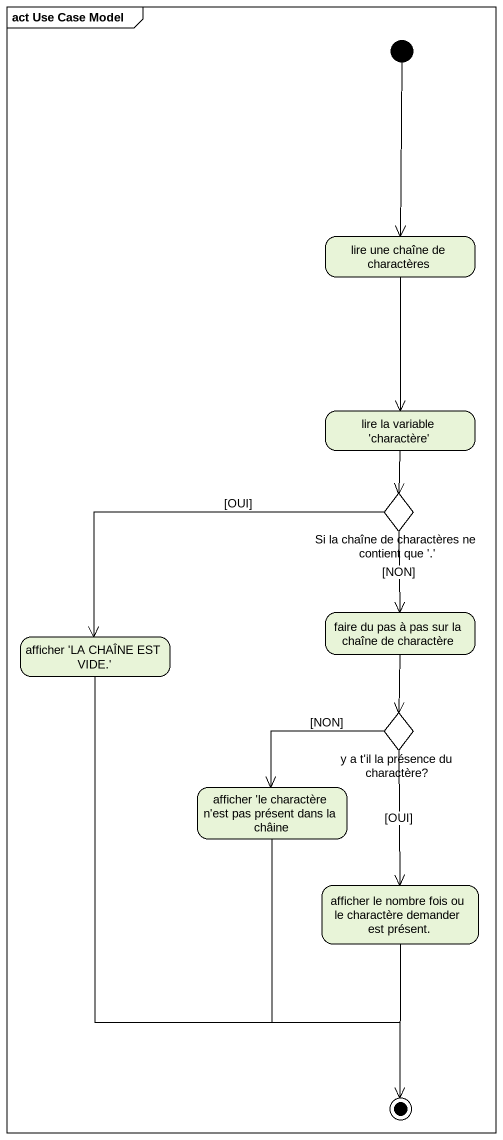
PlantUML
@startuml
mainframe act Use Case Model
hide empty description
state "lire une chaîne de charactères" as lire_une_chaîne_de
state "lire la variable 'charactère'" as lire_la_variable_charactère
state "Si la chaîne de charactères ne contient que '.'" as Si_la_chaîne_de_charactères <<choice>>
state "faire du pas à pas sur la chaîne de charactère" as faire_du_pas_à_pas_sur_la
state "afficher 'LA CHAÎNE EST VIDE.'" as afficher_LA_CHAÎNE_EST_VIDE
state "y a t'il la présence du charactère?" as y_a_t_il_la_présence_du <<choice>>
state "afficher 'le charactère n'est pas présent dans la châine" as afficher_le_charactère_n
state "afficher le nombre fois ou le charactère demander est présent." as afficher_le_nombre_fois_ou
[*] --> lire_une_chaîne_de
lire_une_chaîne_de --> lire_la_variable_charactère
lire_la_variable_charactère --> Si_la_chaîne_de_charactères
Si_la_chaîne_de_charactères --> faire_du_pas_à_pas_sur_la : [NON]
Si_la_chaîne_de_charactères -left-> afficher_LA_CHAÎNE_EST_VIDE : [OUI]
faire_du_pas_à_pas_sur_la --> y_a_t_il_la_présence_du
y_a_t_il_la_présence_du --> afficher_le_charactère_n : [NON]
y_a_t_il_la_présence_du --> afficher_le_nombre_fois_ou : [OUI]
afficher_LA_CHAÎNE_EST_VIDE --> [*]
afficher_le_charactère_n --> [*]
afficher_le_nombre_fois_ou --> [*]
@enduml
